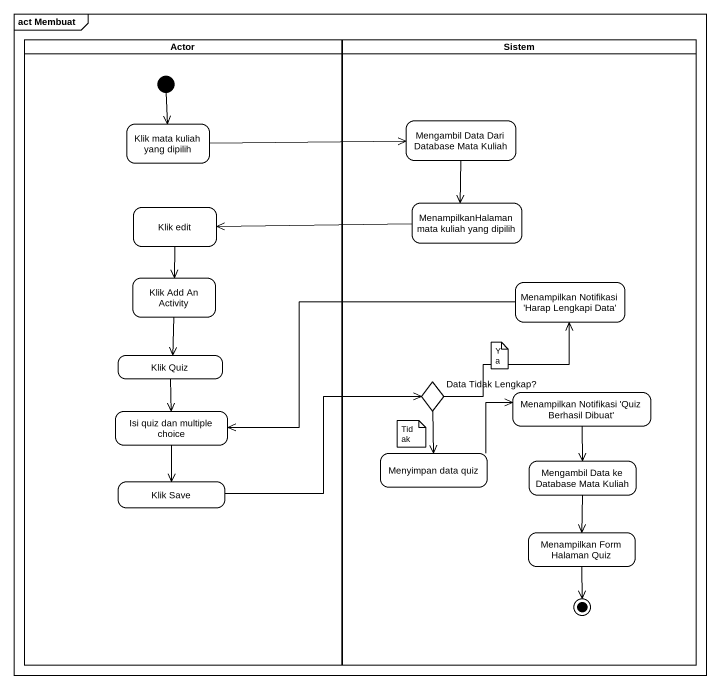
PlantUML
@startuml
mainframe act Membuat
hide empty description
state "Actor" as Actor_ <<partition>> {
  state "Klik mata kuliah yang dipilih" as Klik_mata_kuliah_yang
  state "Klik edit" as Klik_edit
  state "Klik Add An Activity" as Klik_Add_An_Activity
  state "Klik Quiz" as Klik_Quiz
  state "Isi quiz dan multiple choice" as Isi_quiz_dan_multiple_choice
  state "Klik Save" as Klik_Save
  [*] --> Klik_mata_kuliah_yang
}
state Sistem <<partition>> {
  state "Mengambil Data Dari Database Mata Kuliah" as Mengambil_Data_Dari
  state "MenampilkanHalaman mata kuliah yang dipilih" as MenampilkanHalaman_mata
  state "Menampilkan Notifikasi 'Harap Lengkapi Data'" as Menampilkan_Notifikasi
  state "Data Tidak Lengkap?" as Data_Tidak_Lengkap <<choice>>
  state "Menampilkan Notifikasi 'Quiz Berhasil Dibuat'" as Menampilkan_Notifikasi_Quiz
  state "Menyimpan data quiz" as Menyimpan_data_quiz
  state "Mengambil Data ke Database Mata Kuliah" as Mengambil_Data_ke_Database
  state "Menampilkan Form Halaman Quiz" as Menampilkan_Form_Halaman
  Menampilkan_Form_Halaman --> [*]
}
Klik_mata_kuliah_yang -right-> Mengambil_Data_Dari
Mengambil_Data_Dari --> MenampilkanHalaman_mata
Klik_edit --> Klik_Add_An_Activity
MenampilkanHalaman_mata -left-> Klik_edit
Klik_Add_An_Activity --> Klik_Quiz
Menampilkan_Notifikasi -left-> Isi_quiz_dan_multiple_choice
Klik_Quiz --> Isi_quiz_dan_multiple_choice
Data_Tidak_Lengkap -up-> Menampilkan_Notifikasi
Data_Tidak_Lengkap --> Menyimpan_data_quiz
Menampilkan_Notifikasi_Quiz --> Mengambil_Data_ke_Database
Isi_quiz_dan_multiple_choice --> Klik_Save
Menyimpan_data_quiz -right-> Menampilkan_Notifikasi_Quiz
Mengambil_Data_ke_Database --> Menampilkan_Form_Halaman
Klik_Save -right-> Data_Tidak_Lengkap
note as N1
  Ya
end note
note as N2
  Tidak
end note
@enduml
